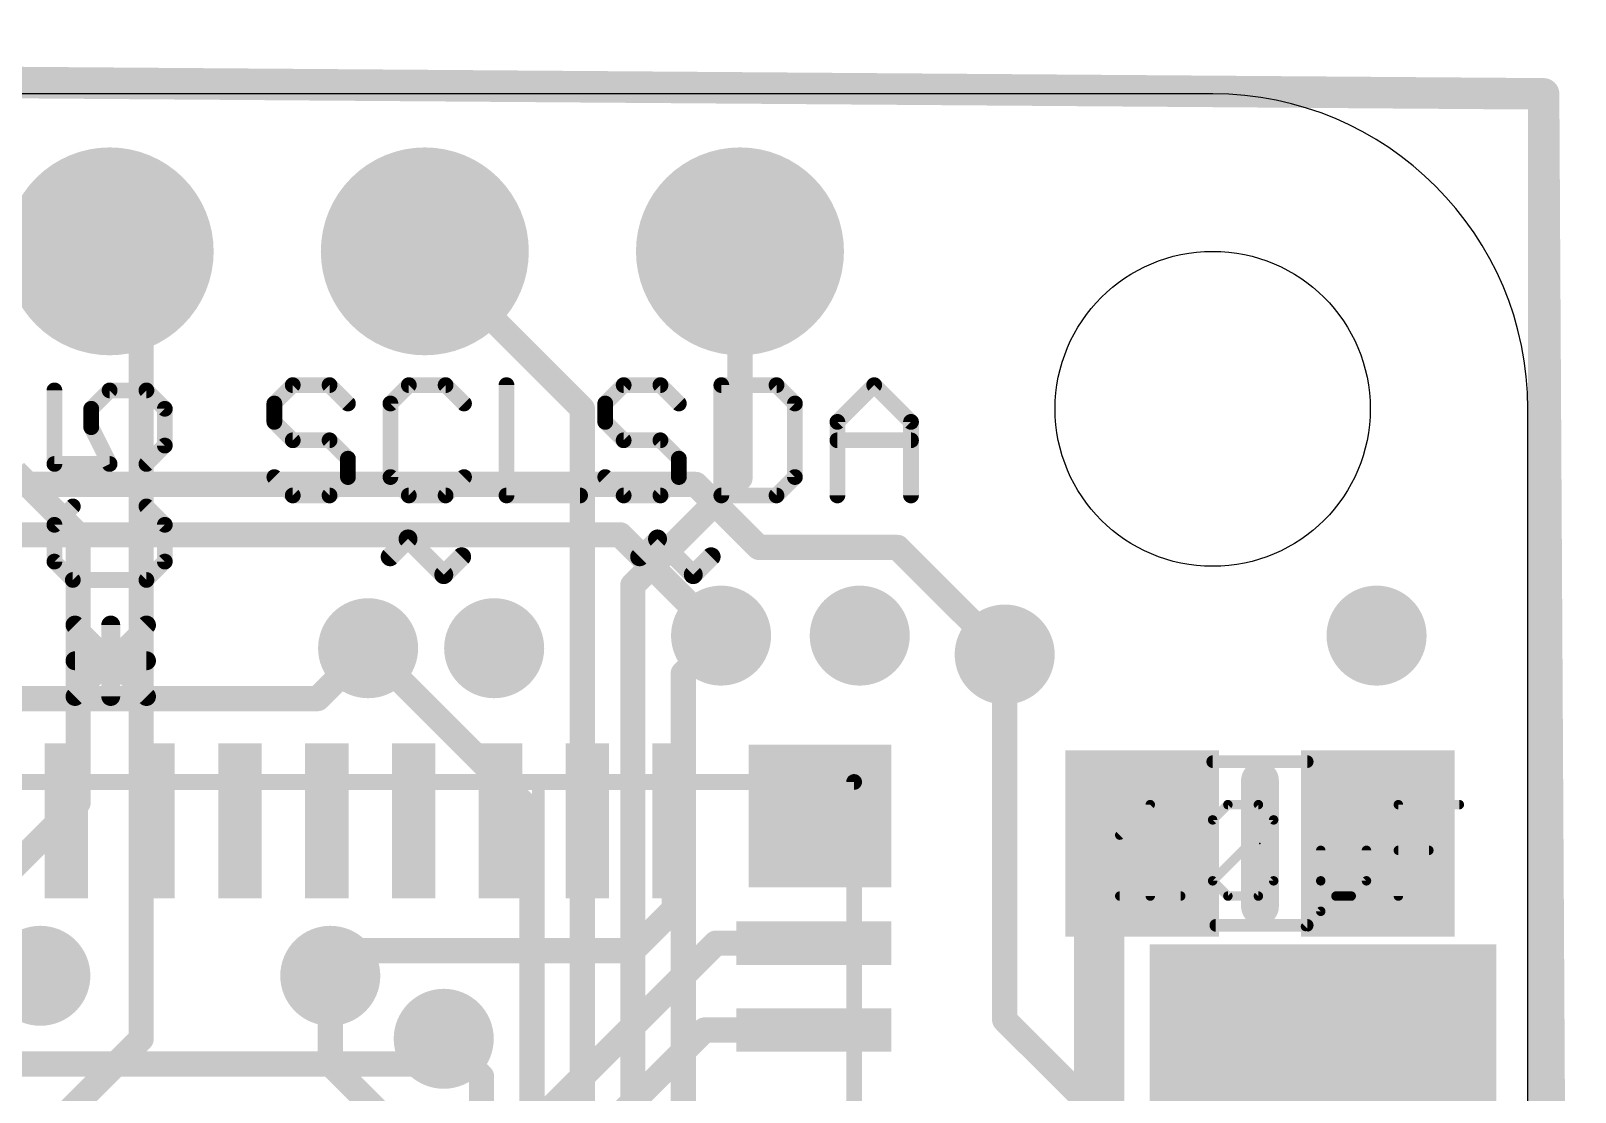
# Model space of a CAD drawing. Extents: x -0.8 to 51.2, y -0.4 to 23.4.
# Drawn here: x 38.73 to 51.18, y 14.81 to 23.37 of the extents above; entities that cross this region are included whole.
import ezdxf

# ---------------------------------------------------------------- set-up
doc = ezdxf.new("R2010")
doc.units = 0
for name, color, linetype in [('1', 12, 'CONTINUOUS'), ('16', 132, 'CONTINUOUS'), ('17', 110, 'CONTINUOUS'), ('18', 110, 'CONTINUOUS'), ('20', 53, 'CONTINUOUS'), ('21', 40, 'CONTINUOUS'), ('23', 40, 'CONTINUOUS'), ('27', 53, 'CONTINUOUS'), ('41', 12, 'CONTINUOUS'), ('42', 132, 'CONTINUOUS'), ('51', 253, 'CONTINUOUS')]:
    doc.layers.add(name, color=color, linetype=linetype)

# ---------------------------------------------------------------- blocks, each defined once
blk = doc.blocks.new('RECT')
blk.add_solid([(-0.5, -0.5), (0.5, -0.5), (-0.5, 0.5), (0.5, 0.5)])
blk = doc.blocks.new('ROUNDP')
at = {"const_width": 0.5}
blk.add_lwpolyline([(0, -0.25, 1), (0, 0.25, 1), (0, -0.25)], format="xyb", dxfattribs=at)
blk = doc.blocks.new('ROUNDV')
at = {"const_width": 0.5}
blk.add_lwpolyline([(0, -0.25, 1), (0, 0.25, 1), (0, -0.25)], format="xyb", dxfattribs=at)

msp = doc.modelspace()

# ---------------------------------------------------------------- linework, layer by layer
at = {"layer": '1'}
for points, const_width in [([(50.927, 22.86), (-0.381, 23.241)], 0.254), ([(50.927, 0), (50.927, 22.86)], 0.254), ([(36.1696, 19.7104), (44.0944, 19.7104)], 0.2032), ([(44.0944, 19.7104), (44.196, 19.6088)], 0.2032), ([(44.6024, 19.2024), (44.196, 19.6088)], 0.2032), ([(43.4848, 19.304), (38.2016, 19.304)], 0.2032), ([(43.4848, 19.304), (43.5864, 19.2024)], 0.2032), ([(43.5864, 19.2024), (44.2976, 18.4912)], 0.2032), ([(44.704, 19.2024), (44.6024, 19.2024)], 0.2032), ([(44.704, 19.2024), (45.72, 19.2024)], 0.2032), ([(45.72, 19.2024), (46.5836, 18.3388)], 0.2032), ([(41.0464, 17.9832), (41.4528, 18.3896)], 0.2032), ([(36.3728, 17.9832), (41.0464, 17.9832)], 0.2032), ([(43.92, 16.9985), (43.92, 16.2848)], 0.2032), ([(47.3456, 16.4694), (47.691, 16.8148)], 0.4064), ([(47.3456, 10.7696), (47.3456, 16.4694)], 0.4064), ([(43.92, 16.2848), (43.5864, 15.9512)], 0.2032), ([(44.2558, 16.011), (43.7896, 15.5448)], 0.2032), ([(45.045, 16.011), (44.2558, 16.011)], 0.2032), ([(41.3512, 15.9512), (41.148, 15.748)], 0.2032), ([(43.5864, 15.9512), (41.3512, 15.9512)], 0.2032), ([(43.7896, 15.5448), (42.5704, 14.3256)], 0.2032), ([(41.8592, 15.0368), (42.0624, 15.24)], 0.2032), ([(44.1654, 15.311), (42.9768, 14.1224)], 0.2032), ([(45.045, 15.311), (44.1654, 15.311)], 0.2032), ([(37.4904, 15.0368), (41.8592, 15.0368)], 0.2032)]:
    msp.add_lwpolyline(points, dxfattribs=dict(at, const_width=const_width))
for points, const_width in [([(50.9905, 22.86, 1), (50.8635, 22.86)], 0.127), ([(50.9265, 22.7965, 1), (50.9275, 22.9235)], 0.127), ([(44.1303, 19.7463, 1), (44.0585, 19.6745)], 0.1016), ([(44.0944, 19.6596, 1), (44.0944, 19.7612)], 0.1016), ([(44.2319, 19.6447, 1), (44.1601, 19.5729)], 0.1016), ([(44.1601, 19.5729, 1), (44.2319, 19.6447)], 0.1016), ([(43.5207, 19.3399, 1), (43.4489, 19.2681)], 0.1016), ([(43.4848, 19.2532, 1), (43.4848, 19.3548)], 0.1016), ([(43.6223, 19.2383, 1), (43.5505, 19.1665)], 0.1016), ([(44.6024, 19.2532, 1), (44.6024, 19.1516)], 0.1016), ([(44.704, 19.2532, 1), (44.704, 19.1516)], 0.1016), ([(44.704, 19.1516, 1), (44.704, 19.2532)], 0.1016), ([(45.7559, 19.2383, 1), (45.6841, 19.1665)], 0.1016), ([(45.72, 19.1516, 1), (45.72, 19.2532)], 0.1016), ([(43.5505, 19.1665, 1), (43.6223, 19.2383)], 0.1016), ([(44.5665, 19.1665, 1), (44.6383, 19.2383)], 0.1016), ([(44.2617, 18.4553, 1), (44.3335, 18.5271)], 0.1016), ([(41.4887, 18.3537, 1), (41.4169, 18.4255)], 0.1016), ([(46.5477, 18.3029, 1), (46.6195, 18.3747)], 0.1016), ([(41.0105, 18.0191, 1), (41.0823, 17.9473)], 0.1016), ([(41.0464, 17.9324, 1), (41.0464, 18.034)], 0.1016), ([(43.9708, 16.9985, 1), (43.8692, 16.9985)], 0.1016), ([(47.7628, 16.743, 1), (47.6192, 16.8866)], 0.2032), ([(47.4472, 16.4694, 1), (47.244, 16.4694)], 0.2032), ([(47.2738, 16.5412, 1), (47.4174, 16.3976)], 0.2032), ([(43.8692, 16.2848, 1), (43.9708, 16.2848)], 0.1016), ([(43.9559, 16.2489, 1), (43.8841, 16.3207)], 0.1016), ([(44.2558, 16.0618, 1), (44.2558, 15.9602)], 0.1016), ([(44.2917, 15.9751, 1), (44.2199, 16.0469)], 0.1016), ([(45.045, 15.9602, 1), (45.045, 16.0618)], 0.1016), ([(41.3512, 16.002, 1), (41.3512, 15.9004)], 0.1016), ([(41.3871, 15.9153, 1), (41.3153, 15.9871)], 0.1016), ([(43.5505, 15.9871, 1), (43.6223, 15.9153)], 0.1016), ([(43.5864, 15.9004, 1), (43.5864, 16.002)], 0.1016), ([(41.1121, 15.7839, 1), (41.1839, 15.7121)], 0.1016), ([(43.7537, 15.5807, 1), (43.8255, 15.5089)], 0.1016), ([(43.8255, 15.5089, 1), (43.7537, 15.5807)], 0.1016), ([(42.0983, 15.2041, 1), (42.0265, 15.2759)], 0.1016), ([(44.1654, 15.3618, 1), (44.1654, 15.2602)], 0.1016), ([(44.2013, 15.2751, 1), (44.1295, 15.3469)], 0.1016), ([(45.045, 15.2602, 1), (45.045, 15.3618)], 0.1016), ([(41.8233, 15.0727, 1), (41.8951, 15.0009)], 0.1016), ([(41.8592, 14.986, 1), (41.8592, 15.0876)], 0.1016)]:
    msp.add_lwpolyline(points, format="xyb", dxfattribs=dict(at, const_width=const_width))
at = {"layer": '16'}
for points, const_width in [([(-0.635, 23.241), (50.927, 22.86)], 0.254), ([(50.927, 22.86), (51.054, 0)], 0.254), ([(39.624, 21.336), (39.37, 21.59)], 0.2032), ([(43.18, 20.32), (41.91, 21.59)], 0.2032), ([(44.45, 21.59), (44.45, 19.7612)], 0.2032), ([(39.624, 16.1544), (39.624, 21.336)], 0.2032), ([(43.18, 9.8552), (43.18, 20.32)], 0.2032), ([(38.608, 19.812), (38.862, 19.558)], 0.2032), ([(44.45, 19.7612), (43.5864, 18.8976)], 0.2032), ([(38.862, 19.558), (39.116, 19.304)], 0.2032), ([(39.116, 19.304), (39.116, 17.145)], 0.2032), ([(43.5864, 18.8976), (43.5864, 9.144)], 0.2032), ([(44.2976, 18.4912), (43.9928, 18.1864)], 0.2032), ([(41.91, 17.9324), (41.4528, 18.3896)], 0.2032), ([(46.5836, 15.3924), (46.5836, 18.3388)], 0.2032), ([(43.9928, 18.1864), (43.9928, 9.8552)], 0.2032), ([(41.91, 17.9324), (42.7736, 17.0688)], 0.2032), ([(39.116, 17.145), (38.862, 16.891)], 0.2032), ([(42.7736, 17.0688), (42.7736, 10.16)], 0.2032), ([(38.862, 16.891), (37.973, 16.002)], 0.2032), ([(39.624, 16.1544), (39.624, 15.24)], 0.2032), ([(41.148, 15.748), (41.148, 15.0368)], 0.2032), ([(46.6344, 15.3416), (46.5836, 15.3924)], 0.2032), ([(47.3456, 14.6304), (46.6344, 15.3416)], 0.2032), ([(39.624, 15.24), (38.9128, 14.5288)], 0.2032), ([(42.3672, 14.9352), (42.0624, 15.24)], 0.2032), ([(41.148, 15.0368), (41.656, 14.5288)], 0.2032), ([(42.3672, 13.9192), (42.3672, 14.9352)], 0.2032)]:
    msp.add_lwpolyline(points, dxfattribs=dict(at, const_width=const_width))
for points, const_width in [([(50.9905, 22.8604, 1), (50.8635, 22.8596)], 0.127), ([(50.9265, 22.7965, 1), (50.9275, 22.9235)], 0.127), ([(39.4059, 21.6259, 1), (39.3341, 21.5541)], 0.1016), ([(41.9459, 21.6259, 1), (41.8741, 21.5541)], 0.1016), ([(44.5008, 21.59, 1), (44.3992, 21.59)], 0.1016), ([(39.6748, 21.336, 1), (39.5732, 21.336)], 0.1016), ([(39.5881, 21.3001, 1), (39.6599, 21.3719)], 0.1016), ([(43.2308, 20.32, 1), (43.1292, 20.32)], 0.1016), ([(43.1441, 20.2841, 1), (43.2159, 20.3559)], 0.1016), ([(44.3992, 19.7612, 1), (44.5008, 19.7612)], 0.1016), ([(44.4859, 19.7253, 1), (44.4141, 19.7971)], 0.1016), ([(38.8979, 19.5939, 1), (38.8261, 19.5221)], 0.1016), ([(38.8261, 19.5221, 1), (38.8979, 19.5939)], 0.1016), ([(39.1668, 19.304, 1), (39.0652, 19.304)], 0.1016), ([(39.0801, 19.2681, 1), (39.1519, 19.3399)], 0.1016), ([(43.6372, 18.8976, 1), (43.5356, 18.8976)], 0.1016), ([(43.5505, 18.9335, 1), (43.6223, 18.8617)], 0.1016), ([(44.3335, 18.4553, 1), (44.2617, 18.5271)], 0.1016), ([(41.4887, 18.4255, 1), (41.4169, 18.3537)], 0.1016), ([(46.6344, 18.3388, 1), (46.5328, 18.3388)], 0.1016), ([(44.0436, 18.1864, 1), (43.942, 18.1864)], 0.1016), ([(43.9569, 18.2223, 1), (44.0287, 18.1505)], 0.1016), ([(41.9459, 17.9683, 1), (41.8741, 17.8965)], 0.1016), ([(41.8741, 17.8965, 1), (41.9459, 17.9683)], 0.1016), ([(39.0652, 17.145, 1), (39.1668, 17.145)], 0.1016), ([(39.1519, 17.1091, 1), (39.0801, 17.1809)], 0.1016), ([(42.8244, 17.0688, 1), (42.7228, 17.0688)], 0.1016), ([(42.7377, 17.0329, 1), (42.8095, 17.1047)], 0.1016), ([(38.8261, 16.9269, 1), (38.8979, 16.8551)], 0.1016), ([(38.8979, 16.8551, 1), (38.8261, 16.9269)], 0.1016), ([(39.6748, 16.1544, 1), (39.5732, 16.1544)], 0.1016), ([(39.5732, 16.1544, 1), (39.6748, 16.1544)], 0.1016), ([(41.1988, 15.748, 1), (41.0972, 15.748)], 0.1016), ([(46.6195, 15.4283, 1), (46.5477, 15.3565)], 0.1016), ([(46.5328, 15.3924, 1), (46.6344, 15.3924)], 0.1016), ([(46.6703, 15.3775, 1), (46.5985, 15.3057)], 0.1016), ([(39.6599, 15.2041, 1), (39.5881, 15.2759)], 0.1016), ([(42.0983, 15.2759, 1), (42.0265, 15.2041)], 0.1016), ([(46.5985, 15.3057, 1), (46.6703, 15.3775)], 0.1016), ([(39.5732, 15.24, 1), (39.6748, 15.24)], 0.1016), ([(41.1839, 15.0727, 1), (41.1121, 15.0009)], 0.1016), ([(41.0972, 15.0368, 1), (41.1988, 15.0368)], 0.1016), ([(42.418, 14.9352, 1), (42.3164, 14.9352)], 0.1016), ([(42.3313, 14.8993, 1), (42.4031, 14.9711)], 0.1016)]:
    msp.add_lwpolyline(points, format="xyb", dxfattribs=dict(at, const_width=const_width))
at = {"layer": '20'}
for p, q in [((48.26, 22.86), (2.54, 22.86)), ((50.8, 2.54), (50.8, 20.32))]:
    msp.add_line(p, q, dxfattribs=at)
msp.add_circle((48.26, 20.32), 1.27, dxfattribs=at)
msp.add_arc((48.26, 20.32), 2.54, 0, 90, dxfattribs=at)
at = {"layer": '21'}
for points, const_width in [([(40.8455, 20.5113), (40.6972, 20.363)], 0.127), ([(41.1421, 20.5113), (40.8455, 20.5113)], 0.127), ([(41.2904, 20.363), (41.1421, 20.5113)], 0.127), ([(41.781, 20.5113), (41.6327, 20.363)], 0.127), ([(42.0776, 20.5113), (41.781, 20.5113)], 0.127), ([(42.2259, 20.363), (42.0776, 20.5113)], 0.127), ([(42.5683, 20.5113), (42.5683, 19.6215)], 0.127), ([(43.5125, 20.5113), (43.3642, 20.363)], 0.127), ([(43.8091, 20.5113), (43.5125, 20.5113)], 0.127), ([(43.9574, 20.363), (43.8091, 20.5113)], 0.127), ([(44.2997, 20.5113), (44.2997, 19.6215)], 0.127), ([(44.7446, 20.5113), (44.2997, 20.5113)], 0.127), ([(44.8929, 20.363), (44.7446, 20.5113)], 0.127), ([(45.2353, 20.2147), (45.5318, 20.5113)], 0.127), ([(45.5318, 20.5113), (45.8284, 20.2147)], 0.127), ([(38.9247, 20.4687), (38.9247, 19.8755)], 0.127), ([(39.2213, 20.3204), (39.3696, 20.4687)], 0.127), ([(39.3696, 20.4687), (39.6662, 20.4687)], 0.127), ([(39.6662, 20.4687), (39.8145, 20.3204)], 0.127), ([(40.6972, 20.363), (40.6972, 20.2147)], 0.127), ([(41.6327, 20.363), (41.6327, 19.7698)], 0.127), ([(43.3642, 20.363), (43.3642, 20.2147)], 0.127), ([(44.8929, 19.7698), (44.8929, 20.363)], 0.127), ([(39.2213, 20.1721), (39.2213, 20.3204)], 0.127), ([(39.8145, 20.3204), (39.8145, 20.0238)], 0.127), ([(39.3696, 19.8755), (39.2213, 20.1721)], 0.127), ([(40.6972, 20.2147), (40.8455, 20.0664)], 0.127), ([(43.3642, 20.2147), (43.5125, 20.0664)], 0.127), ([(45.2353, 19.6215), (45.2353, 20.2147)], 0.127), ([(45.8284, 20.2147), (45.8284, 19.6215)], 0.127), ([(39.8145, 20.0238), (39.6662, 19.8755)], 0.127), ([(40.8455, 20.0664), (41.1421, 20.0664)], 0.127), ([(41.1421, 20.0664), (41.2904, 19.9181)], 0.127), ([(43.5125, 20.0664), (43.8091, 20.0664)], 0.127), ([(43.8091, 20.0664), (43.9574, 19.9181)], 0.127), ([(45.2353, 20.0664), (45.8284, 20.0664)], 0.127), ([(38.9247, 19.8755), (39.3696, 19.8755)], 0.127), ([(41.2904, 19.9181), (41.2904, 19.7698)], 0.127), ([(43.9574, 19.9181), (43.9574, 19.7698)], 0.127), ([(40.8455, 19.6215), (40.6972, 19.7698)], 0.127), ([(41.2904, 19.7698), (41.1421, 19.6215)], 0.127), ([(41.6327, 19.7698), (41.781, 19.6215)], 0.127), ([(42.0776, 19.6215), (42.2259, 19.7698)], 0.127), ([(43.5125, 19.6215), (43.3642, 19.7698)], 0.127), ([(43.9574, 19.7698), (43.8091, 19.6215)], 0.127), ([(44.7446, 19.6215), (44.8929, 19.7698)], 0.127), ([(41.1421, 19.6215), (40.8455, 19.6215)], 0.127), ([(41.781, 19.6215), (42.0776, 19.6215)], 0.127), ([(42.5683, 19.6215), (43.1614, 19.6215)], 0.127), ([(43.8091, 19.6215), (43.5125, 19.6215)], 0.127), ([(44.2997, 19.6215), (44.7446, 19.6215)], 0.127), ([(39.073, 19.5332), (38.9247, 19.3849)], 0.127), ([(39.8145, 19.3849), (39.6662, 19.5332)], 0.127), ([(38.9247, 19.3849), (38.9247, 19.0883)], 0.127), ([(39.8145, 19.0883), (39.8145, 19.3849)], 0.127), ([(41.6306, 19.1269), (41.7747, 19.271)], 0.1524), ([(41.7747, 19.271), (42.0628, 18.9829)], 0.1524), ([(43.6415, 19.1269), (43.7855, 19.271)], 0.1524), ([(43.7855, 19.271), (44.0737, 18.9829)], 0.1524), ([(42.0628, 18.9829), (42.2068, 19.1269)], 0.1524), ([(44.0737, 18.9829), (44.2177, 19.1269)], 0.1524), ([(38.9247, 19.0883), (39.073, 18.94)], 0.127), ([(39.6662, 18.94), (39.8145, 19.0883)], 0.127), ([(39.073, 18.94), (39.6662, 18.94)], 0.127), ([(39.0906, 18.5765), (39.6668, 18.0003)], 0.1524), ([(39.0906, 18.0003), (39.6668, 18.5765)], 0.1524), ([(39.3787, 18.0003), (39.3787, 18.5765)], 0.1524), ([(39.0906, 18.2884), (39.6668, 18.2884)], 0.1524), ([(48.641, 17.3228), (48.641, 16.3068)], 0.3048)]:
    msp.add_lwpolyline(points, dxfattribs=dict(at, const_width=const_width))
for points, const_width in [([(40.8455, 20.543, 1), (40.8455, 20.4795)], 0.0635), ([(40.868, 20.4888, 1), (40.8231, 20.5337)], 0.0635), ([(41.1646, 20.5337, 1), (41.1196, 20.4888)], 0.0635), ([(41.1421, 20.4795, 1), (41.1421, 20.543)], 0.0635), ([(41.781, 20.543, 1), (41.781, 20.4795)], 0.0635), ([(41.8035, 20.4888, 1), (41.7586, 20.5337)], 0.0635), ([(42.1001, 20.5337, 1), (42.0552, 20.4888)], 0.0635), ([(42.0776, 20.4795, 1), (42.0776, 20.543)], 0.0635), ([(42.6, 20.5113, 1), (42.5365, 20.5113)], 0.0635), ([(43.5125, 20.543, 1), (43.5125, 20.4795)], 0.0635), ([(43.535, 20.4888, 1), (43.4901, 20.5337)], 0.0635), ([(43.8316, 20.5337, 1), (43.7866, 20.4888)], 0.0635), ([(43.8091, 20.4795, 1), (43.8091, 20.543)], 0.0635), ([(44.3315, 20.5113, 1), (44.268, 20.5113)], 0.0635), ([(44.2997, 20.543, 1), (44.2997, 20.4795)], 0.0635), ([(44.7671, 20.5337, 1), (44.7222, 20.4888)], 0.0635), ([(44.7446, 20.4795, 1), (44.7446, 20.543)], 0.0635), ([(45.5543, 20.5337, 1), (45.5094, 20.4888)], 0.0635), ([(45.5543, 20.4888, 1), (45.5094, 20.5337)], 0.0635), ([(38.9565, 20.4687, 1), (38.893, 20.4687)], 0.0635), ([(39.3696, 20.5004, 1), (39.3696, 20.4369)], 0.0635), ([(39.3921, 20.4462, 1), (39.3472, 20.4911)], 0.0635), ([(39.6887, 20.4911, 1), (39.6438, 20.4462)], 0.0635), ([(39.6662, 20.4369, 1), (39.6662, 20.5004)], 0.0635), ([(40.729, 20.363, 1), (40.6655, 20.363)], 0.0635), ([(40.6748, 20.3854, 1), (40.7197, 20.3405)], 0.0635), ([(41.2679, 20.3405, 1), (41.3128, 20.3854)], 0.0635), ([(41.6645, 20.363, 1), (41.601, 20.363)], 0.0635), ([(41.6103, 20.3854, 1), (41.6552, 20.3405)], 0.0635), ([(42.2035, 20.3405, 1), (42.2484, 20.3854)], 0.0635), ([(43.396, 20.363, 1), (43.3325, 20.363)], 0.0635), ([(43.3418, 20.3854, 1), (43.3867, 20.3405)], 0.0635), ([(43.9349, 20.3405, 1), (43.9798, 20.3854)], 0.0635), ([(44.9247, 20.363, 1), (44.8612, 20.363)], 0.0635), ([(44.8705, 20.3405, 1), (44.9154, 20.3854)], 0.0635), ([(39.2531, 20.3204, 1), (39.1896, 20.3204)], 0.0635), ([(39.1989, 20.3428, 1), (39.2438, 20.2979)], 0.0635), ([(39.8463, 20.3204, 1), (39.7828, 20.3204)], 0.0635), ([(39.792, 20.2979, 1), (39.837, 20.3428)], 0.0635), ([(39.2497, 20.1863, 1), (39.1929, 20.1579)], 0.0635), ([(39.1896, 20.1721, 1), (39.2531, 20.1721)], 0.0635), ([(40.6655, 20.2147, 1), (40.729, 20.2147)], 0.0635), ([(40.7197, 20.2371, 1), (40.6748, 20.1922)], 0.0635), ([(43.3325, 20.2147, 1), (43.396, 20.2147)], 0.0635), ([(43.3867, 20.2371, 1), (43.3418, 20.1922)], 0.0635), ([(45.267, 20.2147, 1), (45.2035, 20.2147)], 0.0635), ([(45.2128, 20.2371, 1), (45.2577, 20.1922)], 0.0635), ([(45.8602, 20.2147, 1), (45.7967, 20.2147)], 0.0635), ([(45.806, 20.1922, 1), (45.8509, 20.2371)], 0.0635), ([(39.7828, 20.0238, 1), (39.8463, 20.0238)], 0.0635), ([(39.837, 20.0013, 1), (39.792, 20.0462)], 0.0635), ([(40.8455, 20.0981, 1), (40.8455, 20.0346)], 0.0635), ([(40.8231, 20.0439, 1), (40.868, 20.0888)], 0.0635), ([(41.1646, 20.0888, 1), (41.1196, 20.0439)], 0.0635), ([(41.1421, 20.0346, 1), (41.1421, 20.0981)], 0.0635), ([(43.5125, 20.0981, 1), (43.5125, 20.0346)], 0.0635), ([(43.4901, 20.0439, 1), (43.535, 20.0888)], 0.0635), ([(43.8316, 20.0888, 1), (43.7866, 20.0439)], 0.0635), ([(43.8091, 20.0346, 1), (43.8091, 20.0981)], 0.0635), ([(45.2353, 20.0981, 1), (45.2353, 20.0346)], 0.0635), ([(45.8284, 20.0346, 1), (45.8284, 20.0981)], 0.0635), ([(38.9247, 19.9073, 1), (38.9247, 19.8438)], 0.0635), ([(39.3412, 19.8613, 1), (39.398, 19.8897)], 0.0635), ([(39.3696, 19.8438, 1), (39.3696, 19.9073)], 0.0635), ([(39.6438, 19.898, 1), (39.6887, 19.853)], 0.0635), ([(41.3221, 19.9181, 1), (41.2586, 19.9181)], 0.0635), ([(41.2679, 19.8956, 1), (41.3128, 19.9405)], 0.0635), ([(43.9891, 19.9181, 1), (43.9256, 19.9181)], 0.0635), ([(43.9349, 19.8956, 1), (43.9798, 19.9405)], 0.0635), ([(38.893, 19.8755, 1), (38.9565, 19.8755)], 0.0635), ([(40.7197, 19.7922, 1), (40.6748, 19.7473)], 0.0635), ([(41.2586, 19.7698, 1), (41.3221, 19.7698)], 0.0635), ([(41.3128, 19.7473, 1), (41.2679, 19.7922)], 0.0635), ([(41.601, 19.7698, 1), (41.6645, 19.7698)], 0.0635), ([(41.6552, 19.7922, 1), (41.6103, 19.7473)], 0.0635), ([(42.2484, 19.7473, 1), (42.2035, 19.7922)], 0.0635), ([(43.3867, 19.7922, 1), (43.3418, 19.7473)], 0.0635), ([(43.9256, 19.7698, 1), (43.9891, 19.7698)], 0.0635), ([(43.9798, 19.7473, 1), (43.9349, 19.7922)], 0.0635), ([(44.8612, 19.7698, 1), (44.9247, 19.7698)], 0.0635), ([(44.9154, 19.7473, 1), (44.8705, 19.7922)], 0.0635), ([(40.8455, 19.6532, 1), (40.8455, 19.5898)], 0.0635), ([(40.8231, 19.599, 1), (40.868, 19.644)], 0.0635), ([(41.1196, 19.644, 1), (41.1646, 19.599)], 0.0635), ([(41.1421, 19.5898, 1), (41.1421, 19.6532)], 0.0635), ([(41.781, 19.6532, 1), (41.781, 19.5898)], 0.0635), ([(41.7586, 19.599, 1), (41.8035, 19.644)], 0.0635), ([(42.0552, 19.644, 1), (42.1001, 19.599)], 0.0635), ([(42.0776, 19.5898, 1), (42.0776, 19.6532)], 0.0635), ([(42.5683, 19.6532, 1), (42.5683, 19.5898)], 0.0635), ([(43.1614, 19.5898, 1), (43.1614, 19.6532)], 0.0635), ([(43.5125, 19.6532, 1), (43.5125, 19.5898)], 0.0635), ([(43.4901, 19.599, 1), (43.535, 19.644)], 0.0635), ([(43.7866, 19.644, 1), (43.8316, 19.599)], 0.0635), ([(43.8091, 19.5898, 1), (43.8091, 19.6532)], 0.0635), ([(44.2997, 19.6532, 1), (44.2997, 19.5898)], 0.0635), ([(44.7222, 19.644, 1), (44.7671, 19.599)], 0.0635), ([(44.7446, 19.5898, 1), (44.7446, 19.6532)], 0.0635), ([(39.0955, 19.5107, 1), (39.0506, 19.5556)], 0.0635), ([(39.6887, 19.5556, 1), (39.6438, 19.5107)], 0.0635), ([(42.5365, 19.6215, 1), (42.6, 19.6215)], 0.0635), ([(44.268, 19.6215, 1), (44.3315, 19.6215)], 0.0635), ([(45.2035, 19.6215, 1), (45.267, 19.6215)], 0.0635), ([(45.7967, 19.6215, 1), (45.8602, 19.6215)], 0.0635), ([(38.9565, 19.3849, 1), (38.893, 19.3849)], 0.0635), ([(38.9023, 19.4073, 1), (38.9472, 19.3624)], 0.0635), ([(39.8463, 19.3849, 1), (39.7828, 19.3849)], 0.0635), ([(39.792, 19.3624, 1), (39.837, 19.4073)], 0.0635), ([(41.8016, 19.2979, 1), (41.7477, 19.2441)], 0.0762), ([(41.8016, 19.2441, 1), (41.7477, 19.2979)], 0.0762), ([(43.8125, 19.2979, 1), (43.7586, 19.2441)], 0.0762), ([(43.8125, 19.2441, 1), (43.7586, 19.2979)], 0.0762), ([(41.6037, 19.1539, 1), (41.6575, 19.1)], 0.0762), ([(42.2338, 19.1, 1), (42.1799, 19.1539)], 0.0762), ([(43.6145, 19.1539, 1), (43.6684, 19.1)], 0.0762), ([(44.2446, 19.1, 1), (44.1908, 19.1539)], 0.0762), ([(38.893, 19.0883, 1), (38.9565, 19.0883)], 0.0635), ([(38.9472, 19.1107, 1), (38.9023, 19.0658)], 0.0635), ([(39.7828, 19.0883, 1), (39.8463, 19.0883)], 0.0635), ([(39.837, 19.0658, 1), (39.792, 19.1107)], 0.0635), ([(42.0358, 19.0098, 1), (42.0897, 18.9559)], 0.0762), ([(42.0358, 18.9559, 1), (42.0897, 19.0098)], 0.0762), ([(44.0467, 19.0098, 1), (44.1006, 18.9559)], 0.0762), ([(44.0467, 18.9559, 1), (44.1006, 19.0098)], 0.0762), ([(39.073, 18.9717, 1), (39.073, 18.9082)], 0.0635), ([(39.0506, 18.9175, 1), (39.0955, 18.9624)], 0.0635), ([(39.6438, 18.9624, 1), (39.6887, 18.9175)], 0.0635), ([(39.6662, 18.9082, 1), (39.6662, 18.9717)], 0.0635), ([(39.1175, 18.6034, 1), (39.0637, 18.5495)], 0.0762), ([(39.4168, 18.5765, 1), (39.3406, 18.5765)], 0.0762), ([(39.6938, 18.5495, 1), (39.6399, 18.6034)], 0.0762), ([(39.0906, 18.3265, 1), (39.0906, 18.2503)], 0.0762), ([(39.6668, 18.2503, 1), (39.6668, 18.3265)], 0.0762), ([(39.0637, 18.0272, 1), (39.1175, 17.9733)], 0.0762), ([(39.6399, 17.9733, 1), (39.6938, 18.0272)], 0.0762), ([(39.3406, 18.0003, 1), (39.4168, 18.0003)], 0.0762), ([(48.7172, 17.3228, 1), (48.5648, 17.3228)], 0.1524), ([(48.5648, 16.3068, 1), (48.7172, 16.3068)], 0.1524)]:
    msp.add_lwpolyline(points, format="xyb", dxfattribs=dict(at, const_width=const_width))
at = {"layer": '23'}
msp.add_point((48.641, 16.8148), dxfattribs=at)
at = {"layer": '27', "const_width": 0.0762}
for points in [[(47.5111, 16.8824), (47.7568, 17.1281)], [(47.7568, 17.1281), (47.7568, 16.3909)], [(48.2595, 17.0053), (48.3824, 17.1281)], [(48.3824, 17.1281), (48.6281, 17.1281)], [(48.6281, 17.1281), (48.751, 17.0053)], [(49.7563, 16.3909), (49.7563, 17.1281)], [(49.7563, 17.1281), (50.2478, 17.1281)], [(48.2595, 16.5138), (48.2595, 17.0053)], [(48.2595, 16.5138), (48.751, 17.0053)], [(48.751, 17.0053), (48.751, 16.5138)], [(49.1308, 16.7595), (49.1308, 16.5138)], [(49.4994, 16.5138), (49.4994, 16.7595)], [(49.7563, 16.7595), (50.0021, 16.7595)], [(47.5111, 16.3909), (48.0026, 16.3909)], [(48.3824, 16.3909), (48.2595, 16.5138)], [(48.6281, 16.3909), (48.3824, 16.3909)], [(48.751, 16.5138), (48.6281, 16.3909)], [(49.1308, 16.5138), (49.2537, 16.3909)], [(49.1308, 16.5138), (49.1308, 16.268)], [(49.2537, 16.3909), (49.3765, 16.3909)], [(49.3765, 16.3909), (49.4994, 16.5138)], [(49.1308, 16.268), (49.0079, 16.1452)]]:
    msp.add_lwpolyline(points, dxfattribs=at)
at = {"layer": '27', "const_width": 0.0381}
for points in [[(47.7759, 17.1281, 1), (47.7378, 17.1281)], [(47.7703, 17.1147, 1), (47.7434, 17.1416)], [(48.3824, 17.1472, 1), (48.3824, 17.1091)], [(48.3959, 17.1147, 1), (48.3689, 17.1416)], [(48.6416, 17.1416, 1), (48.6147, 17.1147)], [(48.6281, 17.1091, 1), (48.6281, 17.1472)], [(49.7563, 17.1472, 1), (49.7563, 17.1091)], [(49.7754, 17.1281, 1), (49.7373, 17.1281)], [(50.2478, 17.1091, 1), (50.2478, 17.1472)], [(48.2786, 17.0053, 1), (48.2405, 17.0053)], [(48.246, 17.0187, 1), (48.273, 16.9918)], [(48.7701, 17.0053, 1), (48.732, 17.0053)], [(48.7645, 16.9918, 1), (48.7375, 17.0187)], [(48.7375, 16.9918, 1), (48.7645, 17.0187)], [(47.4976, 16.8959, 1), (47.5246, 16.8689)], [(49.1499, 16.7595, 1), (49.1118, 16.7595)], [(49.5185, 16.7595, 1), (49.4804, 16.7595)], [(49.7563, 16.7786, 1), (49.7563, 16.7405)], [(50.0021, 16.7405, 1), (50.0021, 16.7786)], [(47.5111, 16.41, 1), (47.5111, 16.3719)], [(48.0026, 16.3719, 1), (48.0026, 16.41)], [(48.273, 16.5272, 1), (48.246, 16.5003)], [(48.246, 16.5272, 1), (48.273, 16.5003)], [(48.2405, 16.5138, 1), (48.2786, 16.5138)], [(48.3824, 16.41, 1), (48.3824, 16.3719)], [(48.6281, 16.3719, 1), (48.6281, 16.41)], [(48.732, 16.5138, 1), (48.7701, 16.5138)], [(48.7645, 16.5003, 1), (48.7375, 16.5272)], [(49.1443, 16.5272, 1), (49.1173, 16.5003)], [(49.1499, 16.5138, 1), (49.1118, 16.5138)], [(49.1118, 16.5138, 1), (49.1499, 16.5138)], [(49.2537, 16.41, 1), (49.2537, 16.3719)], [(49.3765, 16.3719, 1), (49.3765, 16.41)], [(49.4804, 16.5138, 1), (49.5185, 16.5138)], [(49.5129, 16.5003, 1), (49.4859, 16.5272)], [(47.7378, 16.3909, 1), (47.7759, 16.3909)], [(48.3689, 16.3774, 1), (48.3959, 16.4044)], [(48.6147, 16.4044, 1), (48.6416, 16.3774)], [(49.1443, 16.2546, 1), (49.1173, 16.2815)], [(49.2402, 16.3774, 1), (49.2671, 16.4044)], [(49.3631, 16.4044, 1), (49.39, 16.3774)], [(49.7373, 16.3909, 1), (49.7754, 16.3909)], [(49.1118, 16.268, 1), (49.1499, 16.268)], [(48.9945, 16.1586, 1), (49.0214, 16.1317)]]:
    msp.add_lwpolyline(points, format="xyb", dxfattribs=at)
at = {"layer": '51'}
for points, const_width in [([(48.26, 17.4748), (49.022, 17.4748)], 0.1016), ([(33.37, 17.311), (45.37, 17.311)], 0.127), ([(45.37, 17.311), (45.37, 6.311)], 0.127), ([(48.285, 16.1548), (49.022, 16.1548)], 0.1016)]:
    msp.add_lwpolyline(points, dxfattribs=dict(at, const_width=const_width))
for points, const_width in [([(48.26, 17.5002, 1), (48.26, 17.4494)], 0.0508), ([(49.022, 17.4494, 1), (49.022, 17.5002)], 0.0508), ([(45.4018, 17.311, 1), (45.3383, 17.311)], 0.0635), ([(45.37, 17.2793, 1), (45.37, 17.3427)], 0.0635), ([(48.285, 16.1802, 1), (48.285, 16.1294)], 0.0508), ([(49.022, 16.1294, 1), (49.022, 16.1802)], 0.0508)]:
    msp.add_lwpolyline(points, format="xyb", dxfattribs=dict(at, const_width=const_width))

# ---------------------------------------------------------------- block references
at = {"layer": '1'}
for p, xscale, yscale, rotation in [((39.02, 16.9985), 0.35, 1.25, 180), ((39.72, 16.9985), 0.35, 1.25, 180), ((40.42, 16.9985), 0.35, 1.25, 180), ((41.12, 16.9985), 0.35, 1.25, 180), ((41.82, 16.9985), 0.35, 1.25, 180), ((42.52, 16.9985), 0.35, 1.25, 180), ((43.22, 16.9985), 0.35, 1.25, 180), ((43.92, 16.9985), 0.35, 1.25, 180), ((45.095, 17.036), 1.15, 1.15, 180), ((45.045, 16.011), 0.35, 1.25, 270), ((45.045, 15.311), 0.35, 1.25, 270)]:
    msp.add_blockref('RECT', p, dxfattribs=dict(at, xscale=xscale, yscale=yscale, rotation=rotation))
at = {"layer": '1', "xscale": 1.24, "yscale": 1.5}
for p in [(47.691, 16.8148), (49.591, 16.8148)]:
    msp.add_blockref('RECT', p, dxfattribs=at)
at = {"layer": '17', "xscale": 1.6764, "yscale": 1.6764, "rotation": 90}
for p in [(39.37, 21.59), (39.37, 21.59), (41.91, 21.59), (41.91, 21.59), (44.45, 21.59), (44.45, 21.59)]:
    msp.add_blockref('ROUNDP', p, dxfattribs=at)
at = {"layer": '18', "xscale": 0.8064, "yscale": 0.8064}
for p in [(44.2976, 18.4912), (44.2976, 18.4912), (45.4152, 18.4912), (45.4152, 18.4912), (49.5808, 18.4912), (49.5808, 18.4912), (41.4528, 18.3896), (41.4528, 18.3896), (42.4688, 18.3896), (42.4688, 18.3896), (46.5836, 18.3388), (46.5836, 18.3388), (38.8112, 15.748), (38.8112, 15.748), (41.148, 15.748), (41.148, 15.748), (42.0624, 15.24), (42.0624, 15.24)]:
    msp.add_blockref('ROUNDV', p, dxfattribs=at)
at = {"layer": '41'}
for p, xscale, yscale in [((42.8244, 17.018), 0.1016, 0.508), ((47.9425, 13.335), 0.381, 5.334), ((48.387, 14.7955), 0.508, 2.413), ((49.5935, 15.4305), 1.905, 1.143)]:
    msp.add_blockref('RECT', p, dxfattribs=dict(at, xscale=xscale, yscale=yscale))
at = {"layer": '42', "xscale": 2.54, "yscale": 11.43}
msp.add_blockref('RECT', (49.276, 10.287), dxfattribs=at)
at = {"layer": '51'}
for p, xscale, yscale in [((39.37, 21.59), 0.508, 0.508), ((41.91, 21.59), 0.508, 0.508), ((44.45, 21.59), 0.508, 0.508), ((47.9239, 16.816), 0.7501, 1.4501), ((49.3717, 16.816), 0.7501, 1.4501)]:
    msp.add_blockref('RECT', p, dxfattribs=dict(at, xscale=xscale, yscale=yscale))

doc.saveas('drawing.dxf')
